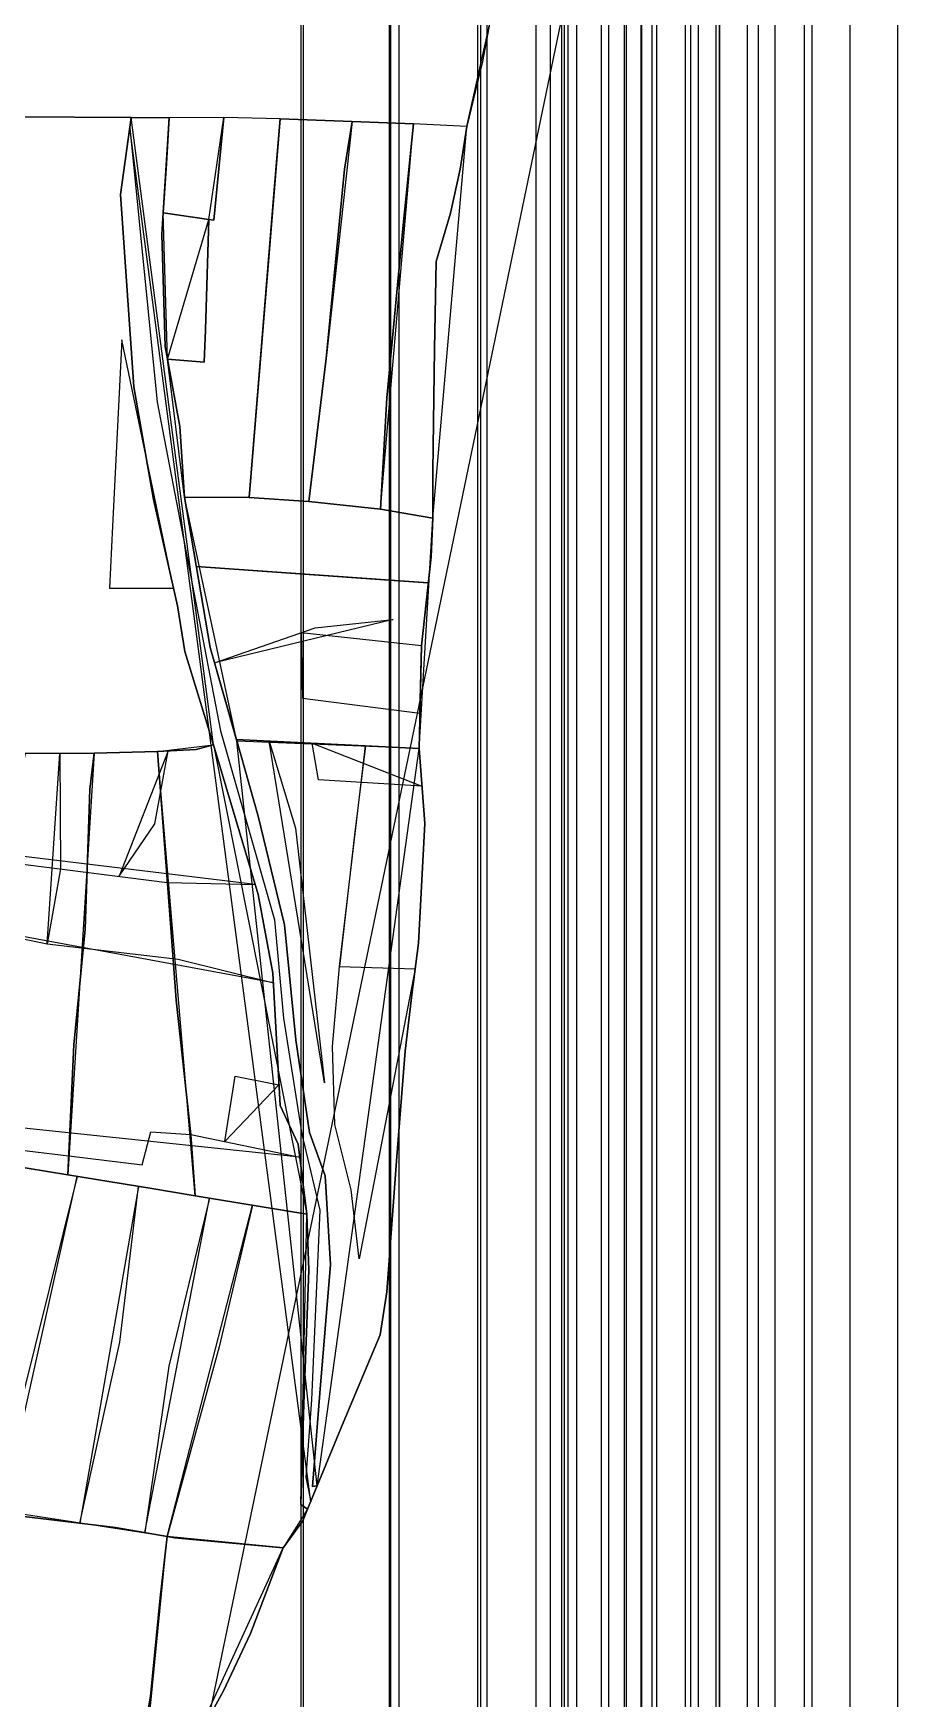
# Model space of a CAD drawing. Extents: x -6790 to 12600, y -1098 to 2171.
# Drawn here: x 1023.9 to 1089.3, y 492.6 to 618.6 of the extents above; entities that cross this region are included whole.
import ezdxf

# ---------------------------------------------------------------- set-up
doc = ezdxf.new("R2010")
doc.units = 0

msp = doc.modelspace()

# ---------------------------------------------------------------- linework, layer by layer
for points in [[(-7.08, 736.63), (1089.28, 736.63), (1089.28, -7.08), (-7.08, -7.08), (-7.08, 736.63)], [(962.98, 0), (0, 0), (0, 729.55), (962.98, 729.55), (1082.21, 729.55), (1082.21, 684.35), (1082.21, 647.53), (1082.21, 629.33), (1082.21, 621.61), (1082.21, 608.99), (1082.21, 143.11), (1082.21, 79.56), (1082.21, 36.87), (1082.21, 0), (962.98, 0)], [(-7, 729.06), (1082.8, 729.06), (1082.8, -7), (-7, -7), (-7, 729.06)], [(-6.94, 722.27), (1075.52, 722.27), (1075.52, -6.94), (-6.94, -6.94), (-6.94, 722.27)], [(-6.94, 722.27), (1075.52, 722.27), (1075.52, -6.94), (-6.94, -6.94), (-6.94, 722.27)], [(935.17, 0), (0, 0), (0, 722.06), (957.79, 722.06), (1075.8, 722.06), (1075.8, 677.32), (935.17, 0)], [(-6.92, 720.6), (1085.66, 720.6), (1085.66, -6.92), (-6.92, -6.92), (-6.92, 720.6)], [(-6.9, 718.36), (1069.9, 718.36), (1069.9, -6.9), (-6.9, -6.9), (-6.9, 718.36)], [(951.67, 0), (0, 0), (0, 715.33), (951.67, 715.33), (1068.58, 715.33), (1068.58, 671.01), (1068.58, 634.91), (1068.58, 617.06), (1068.58, 609.49), (1068.58, 597.12), (1068.58, 140.32), (1068.58, 78.01), (1068.58, 36.15), (1068.58, 0), (951.67, 0)], [(951.67, 0), (0, 0), (0, 715.33), (951.67, 715.33), (1068.58, 715.33), (1068.58, 671.01), (1068.58, 634.91), (1068.58, 617.06), (1068.58, 609.49), (1068.58, 597.12), (1068.58, 140.32), (1068.58, 78.01), (1068.58, 36.15), (1068.58, 0), (951.67, 0)], [(962.1, 0), (0, 0), (0, 713.68), (962.1, 713.68), (1078.73, 713.68), (1078.73, 669.46), (1078.73, 633.44), (1078.73, 615.64), (1078.73, 608.09), (1078.73, 595.74), (1078.73, 140), (1078.73, 77.83), (1078.73, 36.07), (1078.73, 0), (962.1, 0)], [(-6.84, 712.46), (1069.85, 712.46), (1069.85, -6.84), (-6.84, -6.84), (-6.84, 712.46)], [(-6.84, 712.33), (1068.74, 712.33), (1068.74, -6.84), (-6.84, -6.84), (-6.84, 712.33)], [(-6.84, 712.33), (1077.89, 712.33), (1077.89, -6.84), (-6.84, -6.84), (-6.84, 712.33)], [(-6.84, 711.5), (1057.72, 711.5), (1057.72, -6.84), (-6.84, -6.84), (-6.84, 711.5)], [(946.73, 0), (0, 0), (0, 711.46), (946.73, 711.46), (1063, 711.46), (1063, 667.37), (1063, 631.47), (1063, 613.72), (1063, 606.19), (1063, 593.88), (1063, 139.56), (1063, 77.59), (1063, 35.96), (1063, 0), (946.73, 0)], [(-6.81, 709.32), (1070.67, 709.32), (1070.67, -6.81), (-6.81, -6.81), (-6.81, 709.32)], [(-6.8, 707.71), (1080, 707.71), (1080, -6.8), (-6.8, -6.8), (-6.8, 707.71)], [(-6.79, 706.62), (1064.98, 706.62), (1064.98, -6.79), (-6.79, -6.79), (-6.79, 706.62)], [(-6.78, 705.66), (1074.19, 705.66), (1074.19, -6.78), (-6.78, -6.78), (-6.78, 705.66)], [(947.69, 0), (0, 0), (0, 705.61), (947.69, 705.61), (1063, 705.61), (1063, 661.89), (1063, 626.28), (1063, 608.68), (1063, 601.22), (1063, 589.01), (1063, 138.42), (1063, 76.95), (1063, 35.66), (1063, 0), (947.69, 0)], [(946.6, 0), (0, 0), (0, 705.49), (946.6, 705.49), (1061.9, 705.49), (1061.9, 661.78), (1061.9, 626.17), (1061.9, 608.57), (1061.9, 601.11), (1061.9, 588.9), (1061.9, 138.39), (1061.9, 76.94), (1061.9, 35.66), (1061.9, 0), (946.6, 0)], [(955.75, 0), (0, 0), (0, 705.49), (955.75, 705.49), (1071.04, 705.49), (1071.04, 661.78), (1071.04, 626.17), (1071.04, 608.57), (1071.04, 601.11), (1071.04, 588.9), (1071.04, 138.39), (1071.04, 76.94), (1071.04, 35.66), (1071.04, 0), (955.75, 0)], [(935.72, 0), (0, 0), (0, 704.66), (935.72, 704.66), (1050.88, 704.66), (1050.88, 661), (1050.88, 625.44), (1050.88, 607.86), (1050.88, 600.41), (1050.88, 588.21), (1050.88, 138.23), (1050.88, 76.85), (1050.88, 35.61), (1050.88, 0), (935.72, 0)], [(-6.76, 704.06), (1073.61, 704.06), (1073.61, -6.76), (-6.76, -6.76), (-6.76, 704.06)], [(949.05, 0), (0, 0), (0, 702.5), (949.05, 702.5), (1063.86, 702.5), (1063.86, 658.98), (1063.86, 623.52), (1063.86, 605.99), (1063.86, 598.57), (1063.86, 586.41), (1063.86, 137.81), (1063.86, 76.61), (1063.86, 35.51), (1063.86, 0), (949.05, 0)], [(-6.74, 701.17), (1064.32, 701.17), (1064.32, -6.74), (-6.74, -6.74), (-6.74, 701.17)], [(958.65, 0), (0, 0), (0, 700.91), (958.65, 700.91), (1073.2, 700.91), (1073.2, 657.49), (1073.2, 622.11), (1073.2, 604.63), (1073.2, 597.21), (1073.2, 585.09), (1073.2, 137.49), (1073.2, 76.44), (1073.2, 35.43), (1073.2, 0), (958.65, 0)], [(943.82, 0), (0, 0), (0, 699.83), (943.82, 699.83), (1058.2, 699.83), (1058.2, 656.47), (1058.2, 621.15), (1058.2, 603.69), (1058.2, 596.29), (1058.2, 584.18), (1058.2, 137.28), (1058.2, 76.32), (1058.2, 35.37), (1058.2, 0), (943.82, 0)], [(953.19, 0), (0, 0), (0, 698.88), (953.19, 698.88), (1067.41, 698.88), (1067.41, 655.58), (1067.41, 620.31), (1067.41, 602.87), (1067.41, 595.48), (1067.41, 583.39), (1067.41, 137.1), (1067.41, 76.22), (1067.41, 35.32), (1067.41, 0), (953.19, 0)], [(952.89, 0), (0, 0), (0, 697.29), (952.89, 697.29), (1066.84, 697.29), (1066.84, 654.09), (1066.84, 618.9), (1066.84, 601.5), (1066.84, 594.13), (1066.84, 582.06), (1066.84, 136.78), (1066.84, 76.05), (1066.84, 35.24), (1066.84, 0), (952.89, 0)], [(-6.68, 695.53), (1050.8, 695.53), (1050.8, -6.68), (-6.68, -6.68), (-6.68, 695.53)], [(-6.68, 695.15), (1058.21, 695.15), (1058.21, -6.68), (-6.68, -6.68), (-6.68, 695.15)], [(-6.62, 689.25), (1050.92, 689.25), (1050.92, -6.62), (-6.62, -6.62), (-6.62, 689.25)], [(931.54, 0), (0, 0), (0, 688.85), (931.54, 688.85), (1044.12, 688.85), (1044.12, 646.17), (1044.12, 611.4), (1044.12, 594.22), (1044.12, 586.93), (1044.12, 575.01), (1044.12, 135.13), (1044.12, 75.12), (1044.12, 34.82), (1044.12, 0), (931.54, 0)], [(939.02, 0), (0, 0), (0, 688.47), (939.02, 688.47), (1051.54, 688.47), (1051.54, 645.81), (1051.54, 611.07), (1051.54, 593.89), (1051.54, 586.61), (1051.54, 574.7), (1051.54, 135.05), (1051.54, 75.08), (1051.54, 34.8), (1051.54, 0), (939.02, 0)], [(932.74, 0), (0, 0), (0, 682.63), (932.74, 682.63), (1044.3, 682.63), (1044.3, 640.33), (1044.3, 605.88), (1044.3, 588.85), (1044.3, 581.63), (1044.3, 569.82), (1044.3, 133.91), (1044.3, 74.45), (1044.3, 34.5), (1044.3, 0), (932.74, 0)], [(-6.55, 681.62), (1064.05, 681.62), (1064.05, -6.55), (-6.55, -6.55), (-6.55, 681.62)], [(947.17, 0), (0, 0), (0, 675.07), (947.17, 675.07), (1057.5, 675.07), (1057.5, 633.24), (1057.5, 599.17), (1057.5, 582.33), (1057.5, 575.19), (1057.5, 563.51), (1057.5, 132.42), (1057.5, 73.62), (1057.5, 34.12), (1057.5, 0), (947.17, 0)], [(1075.8, 640.88), (1075.8, 622.87), (1075.8, 615.23), (1075.8, 602.74), (1075.8, 165.37), (1075.8, 640.88)], [(1058.44, 619.51), (1058.42, 619.44), (1057.86, 616.5), (1056.69, 611.57), (1058.44, 619.51)], [(1037.51, 564.8), (1036.21, 564.45), (1033.27, 564.28), (1028.48, 564.17), (1023.28, 564.13), (1017.99, 564.06), (1019.63, 574.72), (1015.26, 575.27), (1015.52, 578.82), (1018.33, 578.45), (1019.18, 585.86), (1020.1, 593.85), (1021.19, 601.63), (1022.41, 610.37), (1022.69, 612.32), (1031.3, 612.26), (1030.48, 606.43), (1030.79, 602.06), (1031.48, 591.88), (1032.97, 583.36), (1034.8, 575.32), (1035.34, 571.85), (1037.51, 564.8)], [(1033.27, 564.28), (1028.48, 564.17), (1023.28, 564.13), (1017.99, 564.06), (1019.63, 574.72), (1015.26, 575.27), (1015.52, 578.82), (1018.33, 578.45), (1019.18, 585.86), (1020.1, 593.85), (1021.19, 601.63), (1022.41, 610.37), (1022.69, 612.32), (1031.3, 612.26), (1030.48, 606.43), (1030.79, 602.06), (1031.48, 591.88), (1032.97, 583.36), (1034.8, 575.32), (1035.34, 571.85), (1037.51, 564.8), (1036.21, 564.45), (1033.27, 564.28)], [(1031.3, 612.26), (1030.48, 606.43), (1030.79, 602.06), (1031.48, 591.88), (1032.97, 583.36), (1034.8, 575.32), (1035.34, 571.85), (1037.51, 564.8), (1031.3, 612.26)], [(1044.13, 507.32), (1044.35, 514.94), (1044.74, 525.06), (1044.59, 529.29), (1043.92, 534.58), (1042.55, 537.51), (1042.01, 547.53), (1040.9, 553.47), (1037.51, 564.8), (1035.34, 571.85), (1034.8, 575.32), (1032.97, 583.36), (1031.48, 591.88), (1030.79, 602.06), (1030.48, 606.43), (1031.3, 612.26), (1034.16, 612.24), (1033.95, 608.79), (1033.72, 605.05), (1033.62, 603.44), (1033.85, 594.93), (1034.03, 593.97), (1034.96, 588.88), (1035.33, 583.54), (1037.27, 572.15), (1039.28, 565.08), (1040.9, 559.39), (1042.9, 551.17), (1043.75, 542.48), (1044.79, 535.47), (1045.96, 532.18), (1046.36, 525.47), (1045.57, 515.74), (1045, 508.69), (1045.37, 508.73), (1044.64, 506.96), (1044.13, 507.32)], [(1039.25, 565.19), (1037.27, 572.15), (1035.33, 583.54), (1034.96, 588.88), (1034.03, 593.97), (1033.85, 594.93), (1033.62, 603.44), (1033.72, 605.05), (1033.95, 608.79), (1034.16, 612.24), (1031.3, 612.26), (1030.48, 606.43), (1030.79, 602.06), (1031.48, 591.88), (1032.97, 583.36), (1034.8, 575.32), (1035.34, 571.85), (1037.51, 564.8), (1040.9, 553.47), (1042.01, 547.53), (1042.55, 537.51), (1043.92, 534.58), (1044.59, 529.29), (1044.74, 525.06), (1044.35, 514.94), (1044.13, 507.32), (1044.64, 506.96), (1045.37, 508.73), (1045, 508.69), (1045.57, 515.74), (1046.36, 525.47), (1045.96, 532.18), (1044.79, 535.47), (1043.75, 542.48), (1042.9, 551.17), (1040.9, 559.39), (1039.25, 565.19)], [(1031.19, 611.47), (1033.26, 590.72), (1038.05, 565.85), (1042.14, 551.55), (1042.82, 544.11), (1044.2, 535.35), (1045.57, 529.58), (1044.94, 515.25), (1044.51, 509.39), (1044.87, 507.52), (1031.19, 611.47)], [(1037.17, 604.55), (1037.53, 604.5), (1038.31, 612.27), (1034.16, 612.24), (1033.95, 608.79), (1033.72, 605.05), (1037.17, 604.55)], [(1037.17, 604.55), (1037.53, 604.5), (1038.31, 612.27), (1034.16, 612.24), (1033.95, 608.79), (1033.72, 605.05), (1037.17, 604.55)], [(1034.16, 612.24), (1033.95, 608.79), (1033.72, 605.05), (1034.16, 612.24)], [(1034.03, 593.97), (1034.96, 588.88), (1035.33, 583.54), (1040.22, 583.51), (1042.08, 606.46), (1042.57, 612.16), (1038.31, 612.27), (1037.53, 604.5), (1037.17, 604.55), (1036.9, 596.19), (1036.82, 593.75), (1034.03, 593.97)], [(1037.17, 604.55), (1036.9, 596.19), (1036.82, 593.75), (1034.03, 593.97), (1034.96, 588.88), (1035.33, 583.54), (1040.22, 583.51), (1042.08, 606.46), (1042.57, 612.16), (1038.31, 612.27), (1037.53, 604.5), (1037.17, 604.55)], [(1038.31, 612.27), (1037.53, 604.5), (1037.17, 604.55), (1038.31, 612.27)], [(1040.22, 583.51), (1042.08, 606.46), (1042.57, 612.16), (1040.22, 583.51)], [(1048.02, 611.95), (1047.44, 608.35), (1046.04, 594.03), (1044.72, 583.21), (1040.22, 583.51), (1042.08, 606.46), (1042.57, 612.16), (1048.02, 611.95)], [(1048.02, 611.95), (1042.57, 612.16), (1042.08, 606.46), (1040.22, 583.51), (1044.72, 583.21), (1046.04, 594.03), (1047.44, 608.35), (1048.02, 611.95)], [(1044.72, 583.21), (1046.04, 594.03), (1047.44, 608.35), (1048.02, 611.95), (1052.66, 611.78), (1051.88, 604.11), (1050.64, 591.04), (1050.16, 582.63), (1044.72, 583.21)], [(1044.72, 583.21), (1050.16, 582.63), (1050.64, 591.04), (1051.88, 604.11), (1052.66, 611.78), (1048.02, 611.95), (1047.44, 608.35), (1046.04, 594.03), (1044.72, 583.21)], [(1046.04, 594.03), (1047.44, 608.35), (1048.02, 611.95), (1046.04, 594.03)], [(1052.66, 611.78), (1051.88, 604.11), (1050.64, 591.04), (1050.16, 582.63), (1052.66, 611.78)], [(1056.69, 611.57), (1052.66, 611.78), (1051.88, 604.11), (1050.64, 591.04), (1050.16, 582.63), (1054.1, 581.95), (1054.12, 585.5), (1054.25, 594.73), (1054.36, 601.36), (1055.46, 605.02), (1056.18, 608.36), (1056.69, 611.57)], [(1050.16, 582.63), (1054.1, 581.95), (1054.12, 585.5), (1054.25, 594.73), (1054.36, 601.36), (1055.46, 605.02), (1056.18, 608.36), (1056.69, 611.57), (1052.66, 611.78), (1051.88, 604.11), (1050.64, 591.04), (1050.16, 582.63)], [(1056.69, 611.57), (1056.18, 608.36), (1055.46, 605.02), (1054.36, 601.36), (1054.25, 594.73), (1054.12, 585.5), (1054.1, 581.95), (1056.69, 611.57)], [(1033.72, 605.05), (1033.62, 603.44), (1033.85, 594.93), (1034.03, 593.97), (1033.72, 605.05)], [(1037.17, 604.55), (1033.72, 605.05), (1033.62, 603.44), (1033.85, 594.93), (1034.03, 593.97), (1036.82, 593.75), (1036.9, 596.19), (1037.17, 604.55)], [(1037.17, 604.55), (1033.72, 605.05), (1033.62, 603.44), (1033.85, 594.93), (1034.03, 593.97), (1036.82, 593.75), (1036.9, 596.19), (1037.17, 604.55)], [(1037.17, 604.55), (1036.9, 596.19), (1036.82, 593.75), (1034.03, 593.97), (1037.17, 604.55)], [(1030.59, 595.45), (1029.88, 581.33), (1029.64, 576.65), (1034.5, 576.64), (1030.59, 595.45)], [(1034.03, 593.97), (1034.96, 588.88), (1035.33, 583.54), (1034.03, 593.97)], [(1035.33, 583.54), (1037.27, 572.15), (1039.28, 565.08), (1035.33, 583.54)], [(1050.16, 582.63), (1054.1, 581.95), (1053.98, 579.02), (1053.26, 572.29), (1053.07, 564.52), (1039.28, 565.08), (1037.27, 572.15), (1035.33, 583.54), (1040.22, 583.51), (1044.72, 583.21), (1050.16, 582.63)], [(1050.16, 582.63), (1044.72, 583.21), (1040.22, 583.51), (1035.33, 583.54), (1037.27, 572.15), (1039.25, 565.19), (1053.07, 564.52), (1053.26, 572.29), (1053.98, 579.02), (1054.1, 581.95), (1050.16, 582.63)], [(1054.1, 581.95), (1053.98, 579.02), (1053.26, 572.29), (1053.07, 564.52), (1054.1, 581.95)], [(1036.22, 578.29), (1050.82, 577.26), (1053.77, 577.05), (1036.22, 578.29)], [(1037.6, 571.01), (1045.21, 573.64), (1051.12, 574.27), (1037.6, 571.01)], [(1053.26, 572.29), (1044.15, 573.27), (1044.25, 568.32), (1053.13, 567.19), (1053.26, 572.29)], [(1037.51, 564.8), (1036.21, 564.45), (1033.27, 564.28), (1037.51, 564.8)], [(1033.27, 564.28), (1036.21, 564.45), (1037.51, 564.8), (1040.9, 553.47), (1042.01, 547.53), (1042.55, 537.51), (1043.92, 534.58), (1044.59, 529.29), (1036.13, 530.68), (1035.8, 535.31), (1034.7, 545.48), (1034.26, 551.27), (1033.27, 564.28)], [(1033.27, 564.28), (1036.21, 564.45), (1037.51, 564.8), (1040.9, 553.47), (1042.01, 547.53), (1042.55, 537.51), (1043.92, 534.58), (1044.59, 529.29), (1036.13, 530.68), (1035.8, 535.31), (1034.7, 545.48), (1034.26, 551.27), (1033.27, 564.28)], [(1044.59, 529.29), (1043.92, 534.58), (1042.55, 537.51), (1042.01, 547.53), (1040.9, 553.47), (1037.51, 564.8), (1044.59, 529.29)], [(1039.25, 565.19), (1040.9, 559.39), (1042.9, 551.17), (1043.75, 542.48), (1044.79, 535.47), (1045.96, 532.18), (1046.36, 525.47), (1045.57, 515.74), (1045, 508.69), (1045.37, 508.73), (1047.34, 513.49), (1050.13, 520.17), (1050.62, 523.42), (1051.4, 533.64), (1052.01, 541.63), (1052.53, 545.89), (1053.03, 549.8), (1053.5, 558.84), (1053.07, 564.52), (1039.25, 565.19)], [(1039.28, 565.08), (1040.9, 559.39), (1042.9, 551.17), (1043.75, 542.48), (1044.79, 535.47), (1045.96, 532.18), (1046.36, 525.47), (1045.57, 515.74), (1045, 508.69), (1045.37, 508.73), (1039.28, 565.08)], [(1053.03, 549.8), (1053.5, 558.84), (1053.07, 564.52), (1039.28, 565.08), (1040.9, 559.39), (1042.9, 551.17), (1043.75, 542.48), (1044.79, 535.47), (1045.96, 532.18), (1046.36, 525.47), (1045.57, 515.74), (1045, 508.69), (1045.37, 508.73), (1047.34, 513.49), (1050.13, 520.17), (1050.62, 523.42), (1051.4, 533.64), (1052.01, 541.63), (1052.53, 545.89), (1053.03, 549.8)], [(1041.74, 565.07), (1043.73, 558.48), (1045.91, 539.23), (1041.74, 565.07)], [(1053.29, 561.68), (1045.47, 562.14), (1044.98, 564.91), (1053.29, 561.68)], [(1053.07, 564.52), (1053.5, 558.84), (1053.03, 549.8), (1052.53, 545.89), (1052.01, 541.63), (1051.4, 533.64), (1050.62, 523.42), (1050.13, 520.17), (1047.34, 513.49), (1045.37, 508.73), (1053.07, 564.52)], [(1049.03, 564.72), (1048.19, 557.99), (1047.04, 548.03), (1049.03, 564.72)], [(1023.28, 564.13), (1028.48, 564.17), (1028.17, 561.44), (1027.81, 550.84), (1026.95, 542.09), (1026.49, 532.26), (1018.77, 533.52), (1017.52, 533.73), (1019.93, 546.54), (1023.28, 564.13)], [(1023.28, 564.13), (1019.93, 546.54), (1017.52, 533.73), (1018.77, 533.52), (1026.49, 532.26), (1026.95, 542.09), (1027.81, 550.84), (1028.17, 561.44), (1028.48, 564.17), (1023.28, 564.13)], [(1025.88, 564.15), (1025.95, 555.41), (1024.92, 549.74), (1025.88, 564.15)], [(1033.27, 564.28), (1028.48, 564.17), (1028.17, 561.44), (1027.81, 550.84), (1026.95, 542.09), (1026.49, 532.26), (1032.84, 531.22), (1036.13, 530.68), (1035.8, 535.31), (1034.7, 545.48), (1034.26, 551.27), (1033.27, 564.28)], [(1033.27, 564.28), (1034.26, 551.27), (1034.7, 545.48), (1035.8, 535.31), (1036.13, 530.68), (1032.84, 531.22), (1026.49, 532.26), (1026.95, 542.09), (1027.81, 550.84), (1028.17, 561.44), (1028.48, 564.17), (1033.27, 564.28)], [(1026.49, 532.26), (1026.95, 542.09), (1027.81, 550.84), (1028.17, 561.44), (1028.48, 564.17), (1026.49, 532.26)], [(1030.38, 554.85), (1033.07, 558.82), (1034.09, 564.33), (1030.38, 554.85)], [(1033.27, 564.28), (1034.26, 551.27), (1034.7, 545.48), (1035.8, 535.31), (1036.13, 530.68), (1033.27, 564.28)], [(987.69, 560.64), (996.89, 559.56), (1012.54, 557.1), (1034.02, 554.39), (1040.67, 554.22), (987.69, 560.64)], [(1015.55, 551.69), (1024.92, 549.74), (1034.84, 548.59), (1042.05, 546.78), (1015.55, 551.69)], [(1048.55, 525.91), (1047.94, 531.13), (1046.7, 536.08), (1046.53, 541.97), (1047.04, 548.03), (1052.78, 547.85), (1048.55, 525.91)], [(1038.37, 534.78), (1039.15, 539.72), (1042.46, 539.08), (1038.37, 534.78)], [(1009.22, 537.25), (1017.71, 534.76), (1026.56, 533.69), (1032.13, 533.02), (1032.78, 535.51), (1035.8, 535.31), (1044.05, 533.6), (1009.22, 537.25)], [(1044.13, 507.32), (1044.64, 506.96), (1044.28, 506.09), (1042.79, 504.05), (1034.57, 504.79), (1034.01, 504.89), (1030.1, 505.59), (1015.38, 507.34), (1002.84, 509.69), (1002.93, 512.94), (1003.34, 520.84), (1004, 524.86), (1006.68, 530.56), (1008.43, 535.21), (1017.52, 533.73), (1018.77, 533.52), (1026.49, 532.26), (1032.84, 531.22), (1036.13, 530.68), (1044.59, 529.29), (1044.74, 525.06), (1044.35, 514.94), (1044.13, 507.32)], [(1036.13, 530.68), (1032.84, 531.22), (1026.49, 532.26), (1018.77, 533.52), (1017.52, 533.73), (1008.43, 535.21), (1006.68, 530.56), (1004, 524.86), (1003.34, 520.84), (1002.93, 512.94), (1002.84, 509.69), (1015.38, 507.34), (1030.1, 505.59), (1034.01, 504.89), (1034.57, 504.79), (1042.79, 504.05), (1044.28, 506.09), (1044.64, 506.96), (1044.13, 507.32), (1044.35, 514.94), (1044.74, 525.06), (1044.59, 529.29), (1036.13, 530.68)], [(1017.52, 533.73), (1018.77, 533.52), (1026.49, 532.26), (1017.52, 533.73)], [(1027.19, 532.14), (1022.97, 515.09), (1021.53, 506.61), (1027.19, 532.14)], [(1026.49, 532.26), (1032.84, 531.22), (1036.13, 530.68), (1026.49, 532.26)], [(1027.4, 505.91), (1030.44, 519.61), (1031.85, 531.38), (1027.4, 505.91)], [(1037.21, 530.5), (1034.13, 517.79), (1032.33, 505.19), (1037.21, 530.5)], [(1040.47, 529.97), (1037.95, 519.26), (1034.01, 504.89), (1040.47, 529.97)], [(1044.59, 529.29), (1044.74, 525.06), (1044.35, 514.94), (1044.13, 507.32), (1044.59, 529.29)], [(1002.84, 509.69), (1015.38, 507.34), (1030.1, 505.59), (1034.01, 504.89), (1002.84, 509.69)], [(1042.79, 504.05), (1044.28, 506.09), (1044.64, 506.96), (1042.79, 504.05)], [(1034.01, 504.89), (1033.48, 500.26), (1032.75, 492.82), (1031.92, 488.01), (1031.21, 480), (1031.52, 479.47), (1034.01, 504.89)], [(1034.01, 504.89), (1033.48, 500.26), (1032.75, 492.82), (1031.92, 488.01), (1031.21, 480), (1031.52, 479.47), (1032.16, 481.76), (1034.04, 486.02), (1035.74, 488.64), (1038.27, 493.23), (1040.32, 497.57), (1042.79, 504.05), (1034.57, 504.79), (1034.01, 504.89)], [(1034.57, 504.79), (1034.01, 504.89), (1033.48, 500.26), (1032.75, 492.82), (1031.92, 488.01), (1031.21, 480), (1031.52, 479.47), (1032.16, 481.76), (1034.04, 486.02), (1035.74, 488.64), (1038.27, 493.23), (1040.32, 497.57), (1042.79, 504.05), (1034.57, 504.79)], [(1042.79, 504.05), (1040.32, 497.57), (1038.27, 493.23), (1035.74, 488.64), (1034.04, 486.02), (1032.16, 481.76), (1031.52, 479.47), (1042.79, 504.05)], [(1034.01, 504.89), (1034.57, 504.79), (1042.79, 504.05), (1034.01, 504.89)]]:
    msp.add_lwpolyline(points, close=True)
for points in [[(1058.42, 619.44), (1057.86, 616.5), (1056.69, 611.57), (1052.66, 611.78), (1048.02, 611.95), (1042.57, 612.16), (1038.31, 612.27), (1034.16, 612.24), (1031.3, 612.26), (1022.69, 612.32)], [(1058.42, 619.44), (1057.86, 616.5), (1056.69, 611.57), (1052.66, 611.78), (1048.02, 611.95), (1042.57, 612.16), (1038.31, 612.27), (1034.16, 612.24), (1031.3, 612.26), (1022.69, 612.32)], [(1031.92, 488.01), (1032.75, 492.82), (1033.48, 500.26), (1034.01, 504.89), (1030.1, 505.59), (1015.38, 507.34), (1002.84, 509.69), (997.08, 510.3), (994.24, 498.9), (993.96, 497.79), (992.26, 490.98)], [(992.26, 490.98), (993.96, 497.79), (994.24, 498.9), (997.08, 510.3), (1002.84, 509.69), (1002.84, 509.69), (1015.38, 507.34), (1030.1, 505.59), (1034.01, 504.89), (1033.48, 500.26), (1032.75, 492.82), (1031.92, 488.01)]]:
    msp.add_lwpolyline(points)

doc.saveas('drawing.dxf')
